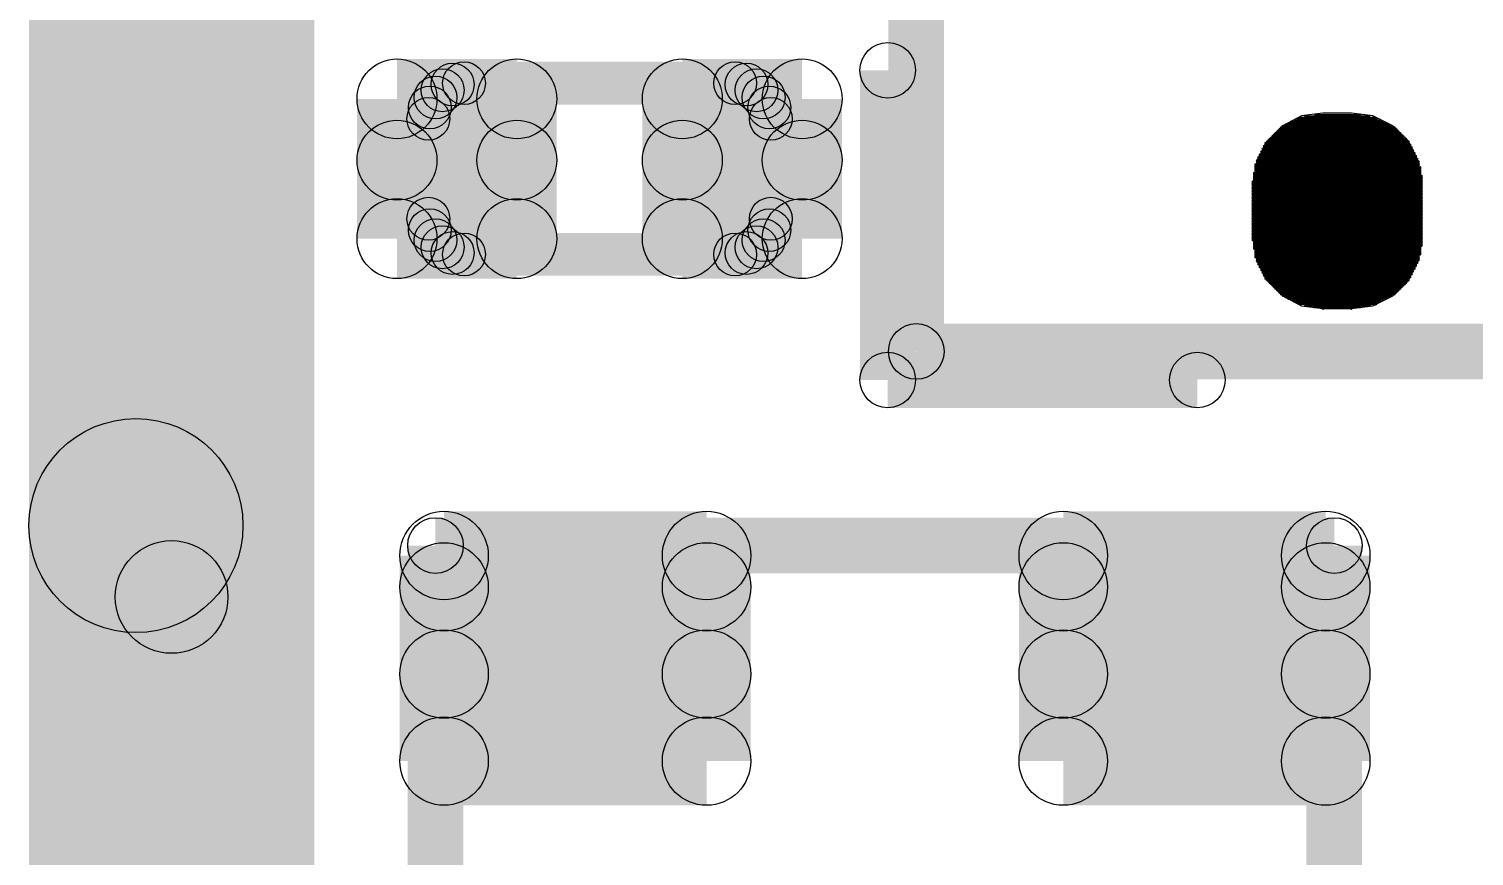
# Model space of a CAD drawing. Extents: x 0 to 126, y 0 to 22.
# Drawn here: x 9.017 to 11.59, y 5.139 to 6.612 of the extents above; entities that cross this region are included whole.
import ezdxf

# ---------------------------------------------------------------- set-up
doc = ezdxf.new("R2010")
doc.units = 0
doc.layers.get('0').update_dxf_attribs({"linetype": 'CONTINUOUS'})
for name, color, linetype in [('SEEEDSTUDIOXIAONRF52840V1_1_GTO', 10, 'CONTINUOUS'), ('SEEEDSTUDIOXIAONRF52840V1_1_GTS', 9, 'CONTINUOUS'), ('SEEEDSTUDIOXIAONRF52840V1_1_TXT', 12, 'CONTINUOUS')]:
    doc.layers.add(name, color=color, linetype=linetype)

# ---------------------------------------------------------------- blocks, each defined once
blk = doc.blocks.new('ROUND_35')
blk.add_circle((0, 0), 0.0381)
blk = doc.blocks.new('ROUND_62')
blk.add_circle((0, 0), 0.0495)
blk = doc.blocks.new('ROUND_2')
blk.add_circle((0, 0), 0)
blk = doc.blocks.new('ROUND_59')
blk.add_circle((0, 0), 0.1905)
blk = doc.blocks.new('ROUND_68')
blk.add_circle((0, 0), 0.0711)
blk = doc.blocks.new('ROUND_1')
blk.add_circle((0, 0), 0.00127)
blk = doc.blocks.new('ROUND_74')
blk.add_circle((0, 0), 0.0787)
blk = doc.blocks.new('ROUND_85')
blk.add_circle((0, 0), 0.1003)

msp = doc.modelspace()

# ---------------------------------------------------------------- linework, layer by layer
at = {"layer": 'SEEEDSTUDIOXIAONRF52840V1_1_GTO'}
for points, const_width in [([(9.271, 16.3957), (9.271, 3.9497)], 0.508), ([(10.59688, 6.03758), (10.59688, 13.03782)], 0.09906), ([(10.54608, 6.53796), (10.54608, 5.98678)], 0.09906), ([(9.7409, 6.4897), (9.7536, 6.5024)], 0.0762), ([(9.7536, 6.5024), (9.77138, 6.51256)], 0.0762), ([(9.77138, 6.51256), (9.7917, 6.5151)], 0.0762), ([(9.7917, 6.5151), (10.2743, 6.5151)], 0.0762), ([(10.2743, 6.5151), (10.29462, 6.51256)], 0.0762), ([(10.29462, 6.51256), (10.3124, 6.5024)], 0.0762), ([(10.3124, 6.5024), (10.3251, 6.4897)], 0.0762), ([(9.7282, 6.4516), (9.73074, 6.47192)], 0.0762), ([(9.73074, 6.47192), (9.7409, 6.4897)], 0.0762), ([(10.3251, 6.4897), (10.33526, 6.47192)], 0.0762), ([(10.33526, 6.47192), (10.3378, 6.4516)], 0.0762), ([(9.7282, 6.2738), (9.7282, 6.4516)], 0.0762), ([(10.3378, 6.4516), (10.3378, 6.2738)], 0.0762), ([(9.73074, 6.25348), (9.7282, 6.2738)], 0.0762), ([(10.3378, 6.2738), (10.33526, 6.25348)], 0.0762), ([(9.7409, 6.2357), (9.73074, 6.25348)], 0.0762), ([(10.33526, 6.25348), (10.3251, 6.2357)], 0.0762), ([(9.7536, 6.223), (9.7409, 6.2357)], 0.0762), ([(9.77138, 6.21284), (9.7536, 6.223)], 0.0762), ([(10.3124, 6.223), (10.29462, 6.21284)], 0.0762), ([(10.3251, 6.2357), (10.3124, 6.223)], 0.0762), ([(9.7917, 6.2103), (9.77138, 6.21284)], 0.0762), ([(10.2743, 6.2103), (9.7917, 6.2103)], 0.0762), ([(10.29462, 6.21284), (10.2743, 6.2103)], 0.0762), ([(17.34312, 6.03758), (10.59688, 6.03758)], 0.09906), ([(10.54608, 5.98678), (11.09726, 5.98678)], 0.09906), ([(9.7409, 4.69392), (9.7409, 5.69214)], 0.09906), ([(9.7409, 5.69214), (11.3411, 5.69214)], 0.09906), ([(11.3411, 5.69214), (11.3411, 4.49326)], 0.09906)]:
    msp.add_lwpolyline(points, dxfattribs=dict(at, const_width=const_width))
at = {"layer": 'SEEEDSTUDIOXIAONRF52840V1_1_GTS'}
for points, const_width in [([(9.2075, 7.7597), (9.2075, 5.7277)], 0.381), ([(9.88568, 6.48716), (9.67232, 6.48716)], 0.14224), ([(9.67232, 6.23824), (9.67232, 6.48716)], 0.14224), ([(9.88568, 6.48716), (9.88568, 6.23824)], 0.14224), ([(10.18032, 6.48716), (10.39368, 6.48716)], 0.14224), ([(10.18032, 6.23824), (10.18032, 6.48716)], 0.14224), ([(10.39368, 6.48716), (10.39368, 6.23824)], 0.14224), ([(11.30808, 6.45922), (11.38682, 6.45922)], 0.00254), ([(9.67232, 6.37794), (9.88568, 6.37794)], 0.14224), ([(10.18032, 6.37794), (10.39368, 6.37794)], 0.14224), ([(11.45286, 6.43128), (11.24204, 6.43128)], 0.00254), ([(11.24458, 6.43382), (11.45032, 6.43382)], 0.00254), ([(11.44778, 6.43636), (11.24712, 6.43636)], 0.00254), ([(11.24966, 6.4389), (11.4427, 6.4389)], 0.00254), ([(11.43762, 6.44144), (11.25474, 6.44144)], 0.00254), ([(11.25982, 6.44398), (11.43254, 6.44398)], 0.00254), ([(11.42746, 6.44652), (11.2649, 6.44652)], 0.00254), ([(11.26998, 6.44906), (11.42238, 6.44906)], 0.00254), ([(11.4173, 6.4516), (11.27506, 6.4516)], 0.00254), ([(11.28014, 6.45414), (11.41222, 6.45414)], 0.00254), ([(11.40206, 6.45668), (11.2903, 6.45668)], 0.00254), ([(11.21918, 6.40842), (11.47318, 6.40842)], 0.00254), ([(11.47572, 6.40588), (11.21918, 6.40588)], 0.00254), ([(11.47318, 6.41096), (11.22172, 6.41096)], 0.00254), ([(11.22426, 6.4135), (11.47064, 6.4135)], 0.00254), ([(11.4681, 6.41604), (11.2268, 6.41604)], 0.00254), ([(11.22934, 6.41858), (11.46556, 6.41858)], 0.00254), ([(11.46302, 6.42112), (11.23188, 6.42112)], 0.00254), ([(11.23442, 6.42366), (11.46048, 6.42366)], 0.00254), ([(11.45794, 6.4262), (11.23696, 6.4262)], 0.00254), ([(11.2395, 6.42874), (11.4554, 6.42874)], 0.00254), ([(11.20648, 6.38302), (11.48588, 6.38302)], 0.00254), ([(11.48842, 6.38048), (11.20648, 6.38048)], 0.00254), ([(11.20902, 6.3881), (11.48334, 6.3881)], 0.00254), ([(11.48588, 6.38556), (11.20902, 6.38556)], 0.00254), ([(11.21156, 6.39318), (11.4808, 6.39318)], 0.00254), ([(11.48334, 6.39064), (11.21156, 6.39064)], 0.00254), ([(11.2141, 6.39826), (11.47826, 6.39826)], 0.00254), ([(11.4808, 6.39572), (11.2141, 6.39572)], 0.00254), ([(11.21664, 6.40334), (11.47572, 6.40334)], 0.00254), ([(11.47826, 6.4008), (11.21664, 6.4008)], 0.00254), ([(11.4935, 6.35508), (11.19886, 6.35508)], 0.00254), ([(11.49096, 6.37032), (11.2014, 6.37032)], 0.00254), ([(11.2014, 6.36778), (11.49096, 6.36778)], 0.00254), ([(11.4935, 6.36524), (11.2014, 6.36524)], 0.00254), ([(11.2014, 6.3627), (11.4935, 6.3627)], 0.00254), ([(11.4935, 6.36016), (11.2014, 6.36016)], 0.00254), ([(11.2014, 6.35762), (11.4935, 6.35762)], 0.00254), ([(11.20394, 6.37794), (11.48842, 6.37794)], 0.00254), ([(11.49096, 6.3754), (11.20394, 6.3754)], 0.00254), ([(11.20394, 6.37286), (11.49096, 6.37286)], 0.00254), ([(11.49604, 6.33984), (11.19632, 6.33984)], 0.00254), ([(11.19632, 6.3373), (11.49604, 6.3373)], 0.00254), ([(11.49604, 6.33476), (11.19632, 6.33476)], 0.00254), ([(11.19632, 6.33222), (11.49604, 6.33222)], 0.00254), ([(11.49604, 6.32968), (11.19632, 6.32968)], 0.00254), ([(11.19886, 6.35254), (11.4935, 6.35254)], 0.00254), ([(11.49604, 6.35), (11.19886, 6.35)], 0.00254), ([(11.19886, 6.34746), (11.49604, 6.34746)], 0.00254), ([(11.49604, 6.34492), (11.19886, 6.34492)], 0.00254), ([(11.19886, 6.34238), (11.49604, 6.34238)], 0.00254), ([(9.88568, 6.23824), (9.67232, 6.23824)], 0.14224), ([(10.39368, 6.23824), (10.18032, 6.23824)], 0.14224), ([(11.19632, 6.32714), (11.49604, 6.32714)], 0.00254), ([(11.49604, 6.3246), (11.19632, 6.3246)], 0.00254), ([(11.19632, 6.32206), (11.49604, 6.32206)], 0.00254), ([(11.49604, 6.31952), (11.19632, 6.31952)], 0.00254), ([(11.19632, 6.31698), (11.49604, 6.31698)], 0.00254), ([(11.49604, 6.31444), (11.19632, 6.31444)], 0.00254), ([(11.19632, 6.3119), (11.49604, 6.3119)], 0.00254), ([(11.49604, 6.30936), (11.19632, 6.30936)], 0.00254), ([(11.19632, 6.30682), (11.49604, 6.30682)], 0.00254), ([(11.49604, 6.30682), (11.19632, 6.30682)], 0.00254), ([(11.19632, 6.30428), (11.49604, 6.30428)], 0.00254), ([(11.49604, 6.30174), (11.19632, 6.30174)], 0.00254), ([(11.19632, 6.2992), (11.49604, 6.2992)], 0.00254), ([(11.49604, 6.29666), (11.19632, 6.29666)], 0.00254), ([(11.19632, 6.29412), (11.49604, 6.29412)], 0.00254), ([(11.49604, 6.29158), (11.19632, 6.29158)], 0.00254), ([(11.19632, 6.28904), (11.49604, 6.28904)], 0.00254), ([(11.49604, 6.2865), (11.19632, 6.2865)], 0.00254), ([(11.19632, 6.28396), (11.49604, 6.28396)], 0.00254), ([(11.49604, 6.28142), (11.19632, 6.28142)], 0.00254), ([(11.19632, 6.27888), (11.49604, 6.27888)], 0.00254), ([(11.49604, 6.27634), (11.19632, 6.27634)], 0.00254), ([(11.19632, 6.2738), (11.49604, 6.2738)], 0.00254), ([(11.49604, 6.27126), (11.19632, 6.27126)], 0.00254), ([(11.19632, 6.26872), (11.49604, 6.26872)], 0.00254), ([(11.49604, 6.26618), (11.19632, 6.26618)], 0.00254), ([(11.19632, 6.26364), (11.49604, 6.26364)], 0.00254), ([(11.49604, 6.2611), (11.19632, 6.2611)], 0.00254), ([(11.19632, 6.25856), (11.49604, 6.25856)], 0.00254), ([(11.49604, 6.25602), (11.19632, 6.25602)], 0.00254), ([(11.19632, 6.25348), (11.49604, 6.25348)], 0.00254), ([(11.49604, 6.25094), (11.19632, 6.25094)], 0.00254), ([(11.19632, 6.2484), (11.49604, 6.2484)], 0.00254), ([(11.49604, 6.24586), (11.19632, 6.24586)], 0.00254), ([(11.19632, 6.24332), (11.49604, 6.24332)], 0.00254), ([(11.49604, 6.24078), (11.19632, 6.24078)], 0.00254), ([(11.19632, 6.23824), (11.49604, 6.23824)], 0.00254), ([(11.49604, 6.2357), (11.19632, 6.2357)], 0.00254), ([(11.19886, 6.23316), (11.49604, 6.23316)], 0.00254), ([(11.49604, 6.23062), (11.19886, 6.23062)], 0.00254), ([(11.19886, 6.22808), (11.49604, 6.22808)], 0.00254), ([(11.49604, 6.22554), (11.19886, 6.22554)], 0.00254), ([(11.19886, 6.223), (11.4935, 6.223)], 0.00254), ([(11.4935, 6.22046), (11.19886, 6.22046)], 0.00254), ([(11.2014, 6.21792), (11.4935, 6.21792)], 0.00254), ([(11.4935, 6.21538), (11.2014, 6.21538)], 0.00254), ([(11.2014, 6.21284), (11.4935, 6.21284)], 0.00254), ([(11.4935, 6.2103), (11.2014, 6.2103)], 0.00254), ([(11.2014, 6.20776), (11.49096, 6.20776)], 0.00254), ([(11.49096, 6.20522), (11.2014, 6.20522)], 0.00254), ([(11.20394, 6.20268), (11.49096, 6.20268)], 0.00254), ([(11.49096, 6.20014), (11.20394, 6.20014)], 0.00254), ([(11.20394, 6.1976), (11.48842, 6.1976)], 0.00254), ([(11.48842, 6.19506), (11.20648, 6.19506)], 0.00254), ([(11.20648, 6.19252), (11.48588, 6.19252)], 0.00254), ([(11.48588, 6.18998), (11.20902, 6.18998)], 0.00254), ([(11.20902, 6.18744), (11.48334, 6.18744)], 0.00254), ([(11.48334, 6.1849), (11.21156, 6.1849)], 0.00254), ([(11.21156, 6.18236), (11.4808, 6.18236)], 0.00254), ([(11.4808, 6.17982), (11.2141, 6.17982)], 0.00254), ([(11.2141, 6.17728), (11.47826, 6.17728)], 0.00254), ([(11.47826, 6.17474), (11.21664, 6.17474)], 0.00254), ([(11.21664, 6.1722), (11.47572, 6.1722)], 0.00254), ([(11.47572, 6.16966), (11.21918, 6.16966)], 0.00254), ([(11.21918, 6.16712), (11.47318, 6.16712)], 0.00254), ([(11.47318, 6.16458), (11.22172, 6.16458)], 0.00254), ([(11.22426, 6.16204), (11.47064, 6.16204)], 0.00254), ([(11.4681, 6.1595), (11.2268, 6.1595)], 0.00254), ([(11.22934, 6.15696), (11.46556, 6.15696)], 0.00254), ([(11.46302, 6.15442), (11.23188, 6.15442)], 0.00254), ([(11.23442, 6.15188), (11.46048, 6.15188)], 0.00254), ([(11.45794, 6.14934), (11.23696, 6.14934)], 0.00254), ([(11.2395, 6.1468), (11.4554, 6.1468)], 0.00254), ([(11.45286, 6.14426), (11.24204, 6.14426)], 0.00254), ([(11.24458, 6.14172), (11.45032, 6.14172)], 0.00254), ([(11.44778, 6.13918), (11.24712, 6.13918)], 0.00254), ([(11.24966, 6.13664), (11.4427, 6.13664)], 0.00254), ([(11.43762, 6.1341), (11.25474, 6.1341)], 0.00254), ([(11.25982, 6.13156), (11.43254, 6.13156)], 0.00254), ([(11.42746, 6.12902), (11.2649, 6.12902)], 0.00254), ([(11.26998, 6.12648), (11.42238, 6.12648)], 0.00254), ([(11.4173, 6.12394), (11.27506, 6.12394)], 0.00254), ([(11.28014, 6.1214), (11.41476, 6.1214)], 0.00254), ([(11.4046, 6.11886), (11.2903, 6.11886)], 0.00254), ([(11.30554, 6.11632), (11.38682, 6.11632)], 0.00254), ([(11.37158, 6.11378), (11.32078, 6.11378)], 0.00254), ([(9.75614, 5.3086), (9.75614, 5.67436)], 0.15748), ([(9.75614, 5.67436), (10.2235, 5.67436)], 0.15748), ([(10.2235, 5.67436), (10.2235, 5.3086)], 0.15748), ([(10.8585, 5.3086), (10.8585, 5.67436)], 0.15748), ([(10.8585, 5.67436), (11.32586, 5.67436)], 0.15748), ([(11.32586, 5.67436), (11.32586, 5.3086)], 0.15748), ([(9.75614, 5.61848), (10.2235, 5.61848)], 0.15748), ([(10.8585, 5.61848), (11.32586, 5.61848)], 0.15748), ([(10.2235, 5.46354), (9.75614, 5.46354)], 0.15748), ([(11.32586, 5.46354), (10.8585, 5.46354)], 0.15748), ([(10.2235, 5.3086), (9.75614, 5.3086)], 0.15748), ([(10.8585, 5.3086), (11.32586, 5.3086)], 0.15748)]:
    msp.add_lwpolyline(points, dxfattribs=dict(at, const_width=const_width))
for points in [[(11.32078, 6.46176), (11.28268, 6.45668)], [(11.37158, 6.46176), (11.32078, 6.46176)], [(11.40968, 6.45668), (11.37158, 6.46176)], [(11.24966, 6.4389), (11.22172, 6.41096)], [(11.28268, 6.45668), (11.24966, 6.4389)], [(11.44524, 6.4389), (11.40968, 6.45668)], [(11.47318, 6.41096), (11.44524, 6.4389)], [(11.22172, 6.41096), (11.20394, 6.3754)], [(11.49096, 6.3754), (11.47318, 6.41096)], [(11.20394, 6.3754), (11.19632, 6.3373)], [(11.49604, 6.3373), (11.49096, 6.3754)], [(11.19632, 6.3373), (11.19632, 6.23824)], [(11.49604, 6.23824), (11.49604, 6.3373)], [(11.19632, 6.23824), (11.20394, 6.20014)], [(11.49096, 6.20014), (11.49604, 6.23824)], [(11.20394, 6.20014), (11.22172, 6.16458)], [(11.47318, 6.16458), (11.49096, 6.20014)], [(11.22172, 6.16458), (11.24966, 6.13664)], [(11.44524, 6.13664), (11.47318, 6.16458)], [(11.24966, 6.13664), (11.28268, 6.11886)], [(11.40968, 6.11886), (11.44524, 6.13664)], [(11.28268, 6.11886), (11.32078, 6.11378)], [(11.32078, 6.11378), (11.37158, 6.11378)], [(11.37158, 6.11378), (11.40968, 6.11886)]]:
    msp.add_lwpolyline(points, dxfattribs=at)

# ---------------------------------------------------------------- block references
at = {"layer": 'SEEEDSTUDIOXIAONRF52840V1_1_GTO'}
for name, p in [('ROUND_62', (10.54608, 6.53796)), ('ROUND_35', (9.7536, 6.5024)), ('ROUND_35', (9.77138, 6.51256)), ('ROUND_35', (9.7917, 6.5151)), ('ROUND_35', (9.7917, 6.5151)), ('ROUND_35', (10.2743, 6.5151)), ('ROUND_35', (10.29462, 6.51256)), ('ROUND_35', (10.3124, 6.5024)), ('ROUND_35', (9.73074, 6.47192)), ('ROUND_35', (9.7409, 6.4897)), ('ROUND_35', (10.3251, 6.4897)), ('ROUND_35', (10.33526, 6.47192)), ('ROUND_35', (9.7282, 6.4516)), ('ROUND_35', (10.3378, 6.4516)), ('ROUND_35', (9.7282, 6.2738)), ('ROUND_35', (10.3378, 6.2738)), ('ROUND_35', (9.73074, 6.25348)), ('ROUND_35', (10.33526, 6.25348)), ('ROUND_35', (9.7409, 6.2357)), ('ROUND_35', (9.7536, 6.223)), ('ROUND_35', (10.3124, 6.223)), ('ROUND_35', (10.3251, 6.2357)), ('ROUND_35', (9.77138, 6.21284)), ('ROUND_35', (9.7917, 6.2103)), ('ROUND_35', (10.2743, 6.2103)), ('ROUND_35', (10.29462, 6.21284)), ('ROUND_62', (10.59688, 6.03758)), ('ROUND_62', (10.54608, 5.98678)), ('ROUND_62', (11.09726, 5.98678)), ('ROUND_62', (9.7409, 5.69214)), ('ROUND_62', (11.3411, 5.69214))]:
    msp.add_blockref(name, p, dxfattribs=at)
at = {"layer": 'SEEEDSTUDIOXIAONRF52840V1_1_GTS'}
for name, p in [('ROUND_68', (9.67232, 6.48716)), ('ROUND_68', (9.67232, 6.48716)), ('ROUND_68', (9.88568, 6.48716)), ('ROUND_68', (9.88568, 6.48716)), ('ROUND_68', (10.18032, 6.48716)), ('ROUND_68', (10.18032, 6.48716)), ('ROUND_68', (10.39368, 6.48716)), ('ROUND_2', (11.37158, 6.46176)), ('ROUND_2', (11.32078, 6.46176)), ('ROUND_1', (11.30808, 6.45922)), ('ROUND_1', (11.38682, 6.45922)), ('ROUND_2', (11.40968, 6.45668)), ('ROUND_2', (11.28268, 6.45668)), ('ROUND_2', (11.44524, 6.4389)), ('ROUND_2', (11.24966, 6.4389)), ('ROUND_68', (9.67232, 6.37794)), ('ROUND_68', (9.88568, 6.37794)), ('ROUND_68', (10.18032, 6.37794)), ('ROUND_68', (10.39368, 6.37794)), ('ROUND_1', (11.24204, 6.43128)), ('ROUND_1', (11.24458, 6.43382)), ('ROUND_1', (11.24712, 6.43636)), ('ROUND_1', (11.24966, 6.4389)), ('ROUND_1', (11.25474, 6.44144)), ('ROUND_1', (11.25982, 6.44398)), ('ROUND_1', (11.2649, 6.44652)), ('ROUND_1', (11.26998, 6.44906)), ('ROUND_1', (11.27506, 6.4516)), ('ROUND_1', (11.28014, 6.45414)), ('ROUND_1', (11.2903, 6.45668)), ('ROUND_1', (11.40206, 6.45668)), ('ROUND_1', (11.41222, 6.45414)), ('ROUND_1', (11.4173, 6.4516)), ('ROUND_1', (11.42238, 6.44906)), ('ROUND_1', (11.42746, 6.44652)), ('ROUND_1', (11.43254, 6.44398)), ('ROUND_1', (11.43762, 6.44144)), ('ROUND_1', (11.4427, 6.4389)), ('ROUND_1', (11.44778, 6.43636)), ('ROUND_1', (11.45032, 6.43382)), ('ROUND_1', (11.45286, 6.43128)), ('ROUND_2', (11.47318, 6.41096)), ('ROUND_2', (11.22172, 6.41096)), ('ROUND_1', (11.21918, 6.40842)), ('ROUND_1', (11.21918, 6.40588)), ('ROUND_1', (11.22172, 6.41096)), ('ROUND_1', (11.22426, 6.4135)), ('ROUND_1', (11.2268, 6.41604)), ('ROUND_1', (11.22934, 6.41858)), ('ROUND_1', (11.23188, 6.42112)), ('ROUND_1', (11.23442, 6.42366)), ('ROUND_1', (11.23696, 6.4262)), ('ROUND_1', (11.2395, 6.42874)), ('ROUND_1', (11.4554, 6.42874)), ('ROUND_1', (11.45794, 6.4262)), ('ROUND_1', (11.46048, 6.42366)), ('ROUND_1', (11.46302, 6.42112)), ('ROUND_1', (11.46556, 6.41858)), ('ROUND_1', (11.4681, 6.41604)), ('ROUND_1', (11.47064, 6.4135)), ('ROUND_1', (11.47318, 6.41096)), ('ROUND_1', (11.47318, 6.40842)), ('ROUND_1', (11.47572, 6.40588)), ('ROUND_1', (11.20648, 6.38302)), ('ROUND_1', (11.20648, 6.38048)), ('ROUND_1', (11.20902, 6.3881)), ('ROUND_1', (11.20902, 6.38556)), ('ROUND_1', (11.21156, 6.39318)), ('ROUND_1', (11.21156, 6.39064)), ('ROUND_1', (11.2141, 6.39826)), ('ROUND_1', (11.2141, 6.39572)), ('ROUND_1', (11.21664, 6.40334)), ('ROUND_1', (11.21664, 6.4008)), ('ROUND_1', (11.47572, 6.40334)), ('ROUND_1', (11.47826, 6.4008)), ('ROUND_1', (11.47826, 6.39826)), ('ROUND_1', (11.4808, 6.39572)), ('ROUND_1', (11.4808, 6.39318)), ('ROUND_1', (11.48334, 6.39064)), ('ROUND_1', (11.48334, 6.3881)), ('ROUND_1', (11.48588, 6.38556)), ('ROUND_1', (11.48588, 6.38302)), ('ROUND_1', (11.48842, 6.38048)), ('ROUND_2', (11.49096, 6.3754)), ('ROUND_2', (11.20394, 6.3754)), ('ROUND_1', (11.19886, 6.35508)), ('ROUND_1', (11.2014, 6.37032)), ('ROUND_1', (11.2014, 6.36778)), ('ROUND_1', (11.2014, 6.36524)), ('ROUND_1', (11.2014, 6.3627)), ('ROUND_1', (11.2014, 6.36016)), ('ROUND_1', (11.2014, 6.35762)), ('ROUND_1', (11.20394, 6.37794)), ('ROUND_1', (11.20394, 6.3754)), ('ROUND_1', (11.20394, 6.37286)), ('ROUND_1', (11.48842, 6.37794)), ('ROUND_1', (11.49096, 6.3754)), ('ROUND_1', (11.49096, 6.37286)), ('ROUND_1', (11.49096, 6.37032)), ('ROUND_1', (11.49096, 6.36778)), ('ROUND_1', (11.4935, 6.36524)), ('ROUND_1', (11.4935, 6.3627)), ('ROUND_1', (11.4935, 6.36016)), ('ROUND_1', (11.4935, 6.35762)), ('ROUND_1', (11.4935, 6.35508)), ('ROUND_2', (11.49604, 6.3373)), ('ROUND_2', (11.19632, 6.3373)), ('ROUND_2', (11.49604, 6.3373)), ('ROUND_1', (11.19632, 6.33984)), ('ROUND_1', (11.19632, 6.3373)), ('ROUND_1', (11.19632, 6.33476)), ('ROUND_1', (11.19632, 6.33222)), ('ROUND_1', (11.19632, 6.32968)), ('ROUND_1', (11.19886, 6.35254)), ('ROUND_1', (11.19886, 6.35)), ('ROUND_1', (11.19886, 6.34746)), ('ROUND_1', (11.19886, 6.34492)), ('ROUND_1', (11.19886, 6.34238)), ('ROUND_1', (11.4935, 6.35254)), ('ROUND_1', (11.49604, 6.35)), ('ROUND_1', (11.49604, 6.34746)), ('ROUND_1', (11.49604, 6.34492)), ('ROUND_1', (11.49604, 6.34238)), ('ROUND_1', (11.49604, 6.33984)), ('ROUND_1', (11.49604, 6.3373)), ('ROUND_1', (11.49604, 6.33476)), ('ROUND_1', (11.49604, 6.33222)), ('ROUND_1', (11.49604, 6.32968)), ('ROUND_68', (9.67232, 6.23824)), ('ROUND_68', (9.88568, 6.23824)), ('ROUND_68', (10.18032, 6.23824)), ('ROUND_68', (10.39368, 6.23824)), ('ROUND_1', (11.19632, 6.32714)), ('ROUND_1', (11.19632, 6.3246)), ('ROUND_1', (11.19632, 6.32206)), ('ROUND_1', (11.19632, 6.31952)), ('ROUND_1', (11.19632, 6.31698)), ('ROUND_1', (11.19632, 6.31444)), ('ROUND_1', (11.19632, 6.3119)), ('ROUND_1', (11.19632, 6.30936)), ('ROUND_1', (11.19632, 6.30682)), ('ROUND_1', (11.19632, 6.30682)), ('ROUND_1', (11.19632, 6.30428)), ('ROUND_1', (11.49604, 6.32714)), ('ROUND_1', (11.49604, 6.3246)), ('ROUND_1', (11.49604, 6.32206)), ('ROUND_1', (11.49604, 6.31952)), ('ROUND_1', (11.49604, 6.31698)), ('ROUND_1', (11.49604, 6.31444)), ('ROUND_1', (11.49604, 6.3119)), ('ROUND_1', (11.49604, 6.30936)), ('ROUND_1', (11.49604, 6.30682)), ('ROUND_1', (11.49604, 6.30428)), ('ROUND_1', (11.19632, 6.30174)), ('ROUND_1', (11.19632, 6.2992)), ('ROUND_1', (11.19632, 6.29666)), ('ROUND_1', (11.19632, 6.29412)), ('ROUND_1', (11.19632, 6.29158)), ('ROUND_1', (11.19632, 6.28904)), ('ROUND_1', (11.19632, 6.2865)), ('ROUND_1', (11.19632, 6.28396)), ('ROUND_1', (11.19632, 6.28142)), ('ROUND_1', (11.19632, 6.27888)), ('ROUND_1', (11.49604, 6.30174)), ('ROUND_1', (11.49604, 6.2992)), ('ROUND_1', (11.49604, 6.29666)), ('ROUND_1', (11.49604, 6.29412)), ('ROUND_1', (11.49604, 6.29158)), ('ROUND_1', (11.49604, 6.28904)), ('ROUND_1', (11.49604, 6.2865)), ('ROUND_1', (11.49604, 6.28396)), ('ROUND_1', (11.49604, 6.28142)), ('ROUND_1', (11.49604, 6.27888)), ('ROUND_1', (11.19632, 6.27634)), ('ROUND_1', (11.19632, 6.2738)), ('ROUND_1', (11.19632, 6.27126)), ('ROUND_1', (11.19632, 6.26872)), ('ROUND_1', (11.19632, 6.26618)), ('ROUND_1', (11.19632, 6.26364)), ('ROUND_1', (11.19632, 6.2611)), ('ROUND_1', (11.19632, 6.25856)), ('ROUND_1', (11.19632, 6.25602)), ('ROUND_1', (11.19632, 6.25348)), ('ROUND_1', (11.49604, 6.27634)), ('ROUND_1', (11.49604, 6.2738)), ('ROUND_1', (11.49604, 6.27126)), ('ROUND_1', (11.49604, 6.26872)), ('ROUND_1', (11.49604, 6.26618)), ('ROUND_1', (11.49604, 6.26364)), ('ROUND_1', (11.49604, 6.2611)), ('ROUND_1', (11.49604, 6.25856)), ('ROUND_1', (11.49604, 6.25602)), ('ROUND_1', (11.49604, 6.25348)), ('ROUND_2', (11.19632, 6.23824)), ('ROUND_2', (11.49604, 6.23824)), ('ROUND_1', (11.19632, 6.25094)), ('ROUND_1', (11.19632, 6.2484)), ('ROUND_1', (11.19632, 6.24586)), ('ROUND_1', (11.19632, 6.24332)), ('ROUND_1', (11.19632, 6.24078)), ('ROUND_1', (11.19632, 6.23824)), ('ROUND_1', (11.19632, 6.2357)), ('ROUND_1', (11.19886, 6.23316)), ('ROUND_1', (11.19886, 6.23062)), ('ROUND_1', (11.19886, 6.22808)), ('ROUND_1', (11.19886, 6.22554)), ('ROUND_1', (11.49604, 6.25094)), ('ROUND_1', (11.49604, 6.2484)), ('ROUND_1', (11.49604, 6.24586)), ('ROUND_1', (11.49604, 6.24332)), ('ROUND_1', (11.49604, 6.24078)), ('ROUND_1', (11.49604, 6.23824)), ('ROUND_1', (11.49604, 6.2357)), ('ROUND_1', (11.49604, 6.23316)), ('ROUND_1', (11.49604, 6.23062)), ('ROUND_1', (11.49604, 6.22808)), ('ROUND_1', (11.49604, 6.22554)), ('ROUND_1', (11.19886, 6.223)), ('ROUND_1', (11.19886, 6.22046)), ('ROUND_1', (11.2014, 6.21792)), ('ROUND_1', (11.2014, 6.21538)), ('ROUND_1', (11.2014, 6.21284)), ('ROUND_1', (11.2014, 6.2103)), ('ROUND_1', (11.2014, 6.20776)), ('ROUND_1', (11.2014, 6.20522)), ('ROUND_1', (11.20394, 6.20268)), ('ROUND_1', (11.20394, 6.20014)), ('ROUND_1', (11.49096, 6.20776)), ('ROUND_1', (11.49096, 6.20522)), ('ROUND_1', (11.49096, 6.20268)), ('ROUND_1', (11.49096, 6.20014)), ('ROUND_1', (11.4935, 6.223)), ('ROUND_1', (11.4935, 6.22046)), ('ROUND_1', (11.4935, 6.21792)), ('ROUND_1', (11.4935, 6.21538)), ('ROUND_1', (11.4935, 6.21284)), ('ROUND_1', (11.4935, 6.2103)), ('ROUND_2', (11.20394, 6.20014)), ('ROUND_2', (11.49096, 6.20014)), ('ROUND_1', (11.20394, 6.1976)), ('ROUND_1', (11.20648, 6.19506)), ('ROUND_1', (11.20648, 6.19252)), ('ROUND_1', (11.20902, 6.18998)), ('ROUND_1', (11.20902, 6.18744)), ('ROUND_1', (11.21156, 6.1849)), ('ROUND_1', (11.21156, 6.18236)), ('ROUND_1', (11.2141, 6.17982)), ('ROUND_1', (11.2141, 6.17728)), ('ROUND_1', (11.21664, 6.17474)), ('ROUND_1', (11.47826, 6.17728)), ('ROUND_1', (11.47826, 6.17474)), ('ROUND_1', (11.4808, 6.18236)), ('ROUND_1', (11.4808, 6.17982)), ('ROUND_1', (11.48334, 6.18744)), ('ROUND_1', (11.48334, 6.1849)), ('ROUND_1', (11.48588, 6.19252)), ('ROUND_1', (11.48588, 6.18998)), ('ROUND_1', (11.48842, 6.1976)), ('ROUND_1', (11.48842, 6.19506)), ('ROUND_2', (11.22172, 6.16458)), ('ROUND_2', (11.47318, 6.16458)), ('ROUND_1', (11.21664, 6.1722)), ('ROUND_1', (11.21918, 6.16966)), ('ROUND_1', (11.21918, 6.16712)), ('ROUND_1', (11.22172, 6.16458)), ('ROUND_1', (11.22426, 6.16204)), ('ROUND_1', (11.2268, 6.1595)), ('ROUND_1', (11.22934, 6.15696)), ('ROUND_1', (11.23188, 6.15442)), ('ROUND_1', (11.23442, 6.15188)), ('ROUND_1', (11.23696, 6.14934)), ('ROUND_1', (11.45794, 6.14934)), ('ROUND_1', (11.46048, 6.15188)), ('ROUND_1', (11.46302, 6.15442)), ('ROUND_1', (11.46556, 6.15696)), ('ROUND_1', (11.4681, 6.1595)), ('ROUND_1', (11.47064, 6.16204)), ('ROUND_1', (11.47318, 6.16712)), ('ROUND_1', (11.47318, 6.16458)), ('ROUND_1', (11.47572, 6.1722)), ('ROUND_1', (11.47572, 6.16966)), ('ROUND_2', (11.24966, 6.13664)), ('ROUND_2', (11.44524, 6.13664)), ('ROUND_1', (11.2395, 6.1468)), ('ROUND_1', (11.24204, 6.14426)), ('ROUND_1', (11.24458, 6.14172)), ('ROUND_1', (11.24712, 6.13918)), ('ROUND_1', (11.24966, 6.13664)), ('ROUND_1', (11.25474, 6.1341)), ('ROUND_1', (11.25982, 6.13156)), ('ROUND_1', (11.2649, 6.12902)), ('ROUND_1', (11.26998, 6.12648)), ('ROUND_1', (11.27506, 6.12394)), ('ROUND_1', (11.4173, 6.12394)), ('ROUND_1', (11.42238, 6.12648)), ('ROUND_1', (11.42746, 6.12902)), ('ROUND_1', (11.43254, 6.13156)), ('ROUND_1', (11.43762, 6.1341)), ('ROUND_1', (11.4427, 6.13664)), ('ROUND_1', (11.44778, 6.13918)), ('ROUND_1', (11.45032, 6.14172)), ('ROUND_1', (11.45286, 6.14426)), ('ROUND_1', (11.4554, 6.1468)), ('ROUND_2', (11.28268, 6.11886)), ('ROUND_2', (11.40968, 6.11886)), ('ROUND_2', (11.32078, 6.11378)), ('ROUND_2', (11.37158, 6.11378)), ('ROUND_1', (11.28014, 6.1214)), ('ROUND_1', (11.2903, 6.11886)), ('ROUND_1', (11.30554, 6.11632)), ('ROUND_1', (11.32078, 6.11378)), ('ROUND_1', (11.37158, 6.11378)), ('ROUND_1', (11.38682, 6.11632)), ('ROUND_1', (11.4046, 6.11886)), ('ROUND_1', (11.41476, 6.1214)), ('ROUND_59', (9.2075, 5.7277)), ('ROUND_74', (9.75614, 5.67436)), ('ROUND_74', (10.2235, 5.67436)), ('ROUND_74', (10.8585, 5.67436)), ('ROUND_74', (11.32586, 5.67436)), ('ROUND_74', (9.75614, 5.61848)), ('ROUND_74', (10.2235, 5.61848)), ('ROUND_74', (10.8585, 5.61848)), ('ROUND_74', (11.32586, 5.61848)), ('ROUND_74', (9.75614, 5.46354)), ('ROUND_74', (10.2235, 5.46354)), ('ROUND_74', (10.8585, 5.46354)), ('ROUND_74', (11.32586, 5.46354)), ('ROUND_74', (9.75614, 5.3086)), ('ROUND_74', (10.2235, 5.3086)), ('ROUND_74', (10.2235, 5.3086)), ('ROUND_74', (10.8585, 5.3086)), ('ROUND_74', (10.8585, 5.3086)), ('ROUND_74', (11.32586, 5.3086)), ('ROUND_74', (11.32586, 5.3086))]:
    msp.add_blockref(name, p, dxfattribs=at)
at = {"layer": 'SEEEDSTUDIOXIAONRF52840V1_1_TXT'}
msp.add_blockref('ROUND_85', (9.271, 5.6007), dxfattribs=at)

doc.saveas('drawing.dxf')
